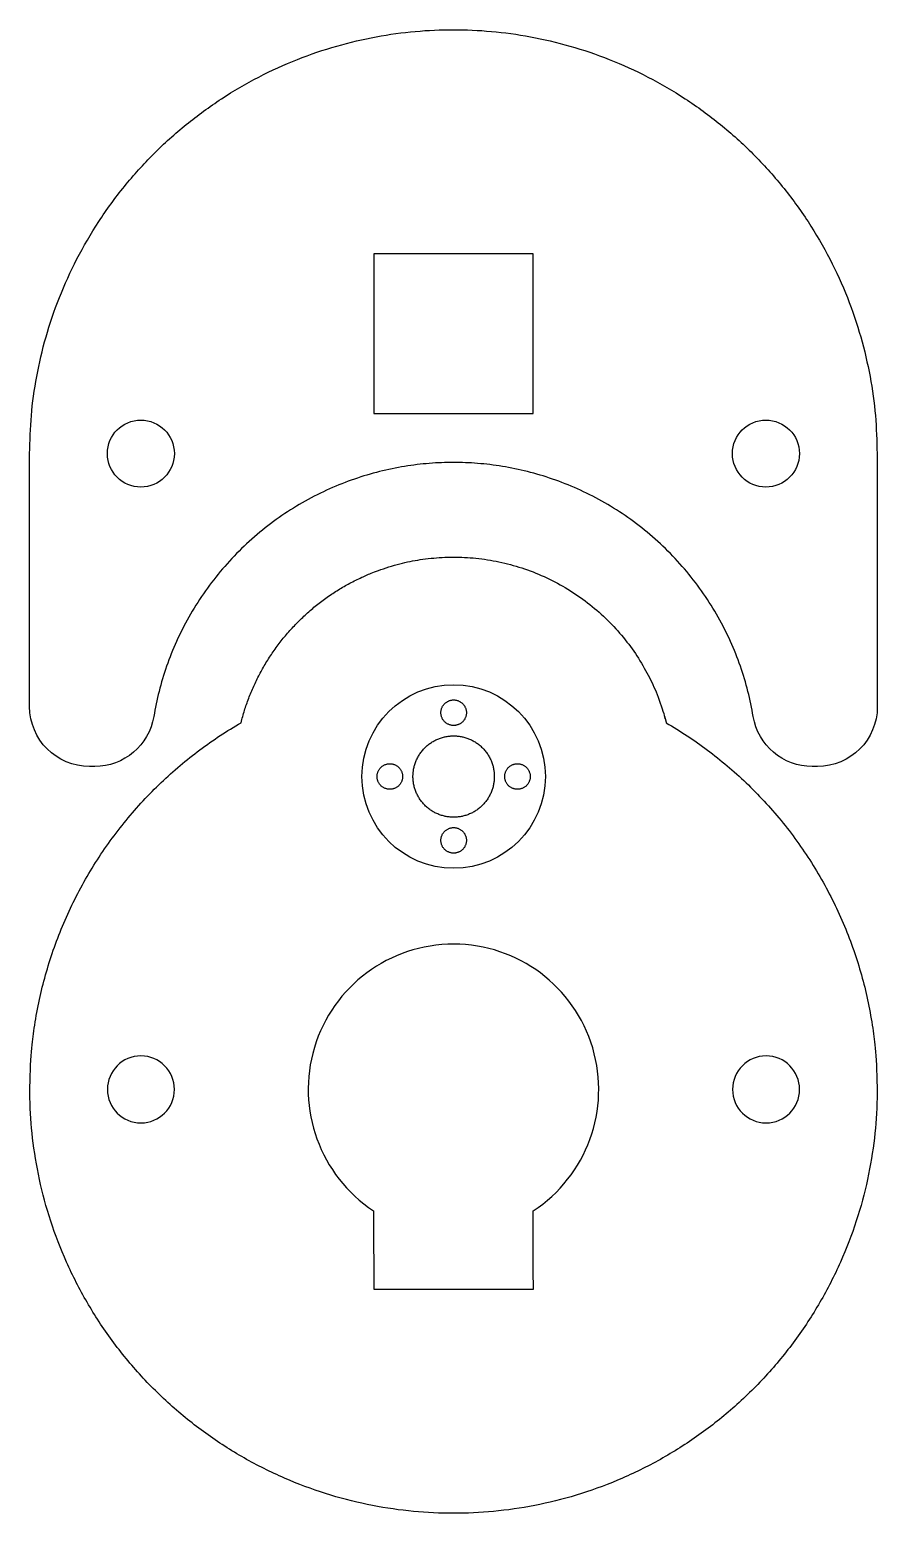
# Model space of a CAD drawing. Header units: millimetres. Extents: x -339 to -233, y -94 to 92.
import ezdxf

# ---------------------------------------------------------------- set-up
doc = ezdxf.new("R2010")
doc.units = ezdxf.units.MM
doc.layers.add('Layer 01', color=18, linetype='Continuous', true_color=0x000000)
doc.layers.add('THROUGH_CUT_NO_TABS', color=5, linetype='Continuous', true_color=0x0000ff)

msp = doc.modelspace()

# ---------------------------------------------------------------- linework, layer by layer
at = {"layer": 'Layer 01'}
msp.add_lwpolyline([(-296.29, 44.25), (-276.29, 44.25), (-276.29, 64.25), (-296.29, 64.25)], close=True, dxfattribs=at)
for points in [[(-339.43, 7.5), (-339.43, 39.21)], [(-233.15, 39.21), (-233.15, 7.5)], [(-331.27, 0), (-331.93, 0)], [(-240.65, 0), (-241.31, 0)]]:
    msp.add_lwpolyline(points, dxfattribs=at)
for centre, radius in [((-325.49, 39.21, 31.01), 4.2), ((-247.12, 39.21, 31.01), 4.2), ((-286.27, -1.26, 31.01), 11.5)]:
    msp.add_circle(centre, radius, dxfattribs=at)
at = {"layer": 'Layer 01', "extrusion": (0, 0, -1)}
for centre in [(325.48, -40.47, -31.01), (247.1, -40.47, -31.01)]:
    msp.add_circle(centre, 4.2, dxfattribs=at)
for centre, start, end in [((331.93, 7.5, -31.01), 270, 360), ((240.65, 7.5, -31.01), 180, 270), ((331.27, 7.5, -31.01), 189.4667, 270), ((241.31, 7.5, -31.01), 270, 350.5333)]:
    msp.add_arc(centre, 7.5, start, end, dxfattribs=at)
at = {"layer": 'Layer 01'}
msp.add_arc((-286.29, -40.47, 31.01), 18.21, 303.2309, 236.6164, dxfattribs=at)
for points, weights, knots in [([(-339.43, 39.21, 31.01), (-339.43, 92.33, 31.01), (-286.31, 92.33, 31.01), (-233.18, 92.33, 31.01), (-233.18, 39.21, 31.01)], [1, 0.707106781187, 1, 0.707106781187, 1], [228.19842, 228.19842, 228.19842, 311.644969, 311.644969, 395.091519, 395.091519, 395.091519]), ([(-248.71, 6.27, 31.01), (-254.02, 38.1, 31.01), (-286.29, 38.1, 31.01), (-318.56, 38.1, 31.01), (-323.87, 6.27, 31.01)], [0.941188649415, 0.740266645919, 1, 0.740266645919, 0.941188649415], [61.027478, 61.027478, 61.027478, 114.09921, 114.09921, 167.170942, 167.170942, 167.170942]), ([(-312.93, 5.49, 31.01), (-309.07, 20.74, 31.01), (-293.97, 25.14, 31.01), (-267.57, 32.84, 31.01), (-259.87, 6.44, 31.01), (-259.73, 5.96, 31.01), (-259.61, 5.47, 31.01)], [1, 0.868424369451, 1.0008333616, 0.707696056823, 1.0008333616, 1.00024815211, 1], [842.932146, 842.932146, 842.932146, 871.178585, 871.178585, 914.375484, 914.375484, 915.488197, 915.488197, 915.488197]), ([(-259.61, 5.47, 31.01), (-233.17, -9.89, 31.01), (-233.17, -40.47, 31.01), (-233.17, -93.59, 31.01), (-286.29, -93.59, 31.01), (-339.41, -93.59, 31.01), (-339.41, -40.47, 31.01), (-339.41, -9.86, 31.01), (-312.93, 5.49, 31.01)], [1, 0.866679186938, 1, 0.707106781187, 1, 0.707106781187, 1, 0.866456969131, 1], [566.292702, 566.292702, 566.292702, 621.143066, 621.143066, 704.589616, 704.589616, 788.036166, 788.036166, 842.932146, 842.932146, 842.932146])]:
    msp.add_rational_spline(points, weights, degree=2, knots=knots, dxfattribs=at)
for points in [[(-296.31, -55.67, 31.01), (-296.31, -61.21, 31.01), (-296.27, -65.51, 31.01)], [(-276.27, -65.51, 31.01), (-276.31, -61.22, 31.01), (-276.31, -55.7, 31.01)], [(-296.27, -65.51, 31.01), (-286.27, -65.51, 31.01), (-276.27, -65.51, 31.01)]]:
    msp.add_open_spline(points, degree=2, dxfattribs=at)
at = {"layer": 'THROUGH_CUT_NO_TABS'}
for points, knots in [([(-287.87, 6.74, 31.01), (-287.87, 5.14, 31.01), (-286.27, 5.14, 31.01), (-284.67, 5.14, 31.01), (-284.67, 6.74, 31.01), (-284.67, 8.34, 31.01), (-286.27, 8.34, 31.01), (-287.87, 8.34, 31.01), (-287.87, 6.74, 31.01)], [-10.053096, -10.053096, -10.053096, -7.539822, -7.539822, -5.026548, -5.026548, -2.513274, -2.513274, 0, 0, 0]), ([(-286.27, 3.84, 31.01), (-291.37, 3.84, 31.01), (-291.37, -1.26, 31.01), (-291.37, -6.36, 31.01), (-286.27, -6.36, 31.01), (-281.17, -6.36, 31.01), (-281.17, -1.26, 31.01), (-281.17, 3.84, 31.01), (-286.27, 3.84, 31.01)], [-32.044245, -32.044245, -32.044245, -24.033184, -24.033184, -16.022123, -16.022123, -8.011061, -8.011061, 0, 0, 0]), ([(-294.27, -2.86, 31.01), (-292.67, -2.86, 31.01), (-292.67, -1.26, 31.01), (-292.67, 0.34, 31.01), (-294.27, 0.34, 31.01), (-295.87, 0.34, 31.01), (-295.87, -1.26, 31.01), (-295.87, -2.86, 31.01), (-294.27, -2.86, 31.01)], [-10.053096, -10.053096, -10.053096, -7.539822, -7.539822, -5.026548, -5.026548, -2.513274, -2.513274, 0, 0, 0]), ([(-278.27, 0.34, 31.01), (-279.87, 0.34, 31.01), (-279.87, -1.26, 31.01), (-279.87, -2.86, 31.01), (-278.27, -2.86, 31.01), (-276.67, -2.86, 31.01), (-276.67, -1.26, 31.01), (-276.67, 0.34, 31.01), (-278.27, 0.34, 31.01)], [-10.053096, -10.053096, -10.053096, -7.539822, -7.539822, -5.026548, -5.026548, -2.513274, -2.513274, 0, 0, 0]), ([(-284.67, -9.26, 27.51), (-284.67, -7.66, 27.51), (-286.27, -7.66, 27.51), (-287.87, -7.66, 27.51), (-287.87, -9.26, 27.51), (-287.87, -10.86, 27.51), (-286.27, -10.86, 27.51), (-284.67, -10.86, 27.51), (-284.67, -9.26, 27.51)], [-10.053096, -10.053096, -10.053096, -7.539822, -7.539822, -5.026548, -5.026548, -2.513274, -2.513274, 0, 0, 0])]:
    msp.add_rational_spline(points, [1, 0.707106781187, 1, 0.707106781187, 1, 0.707106781187, 1, 0.707106781187, 1], degree=2, knots=knots, dxfattribs=at)

doc.saveas('drawing.dxf')
